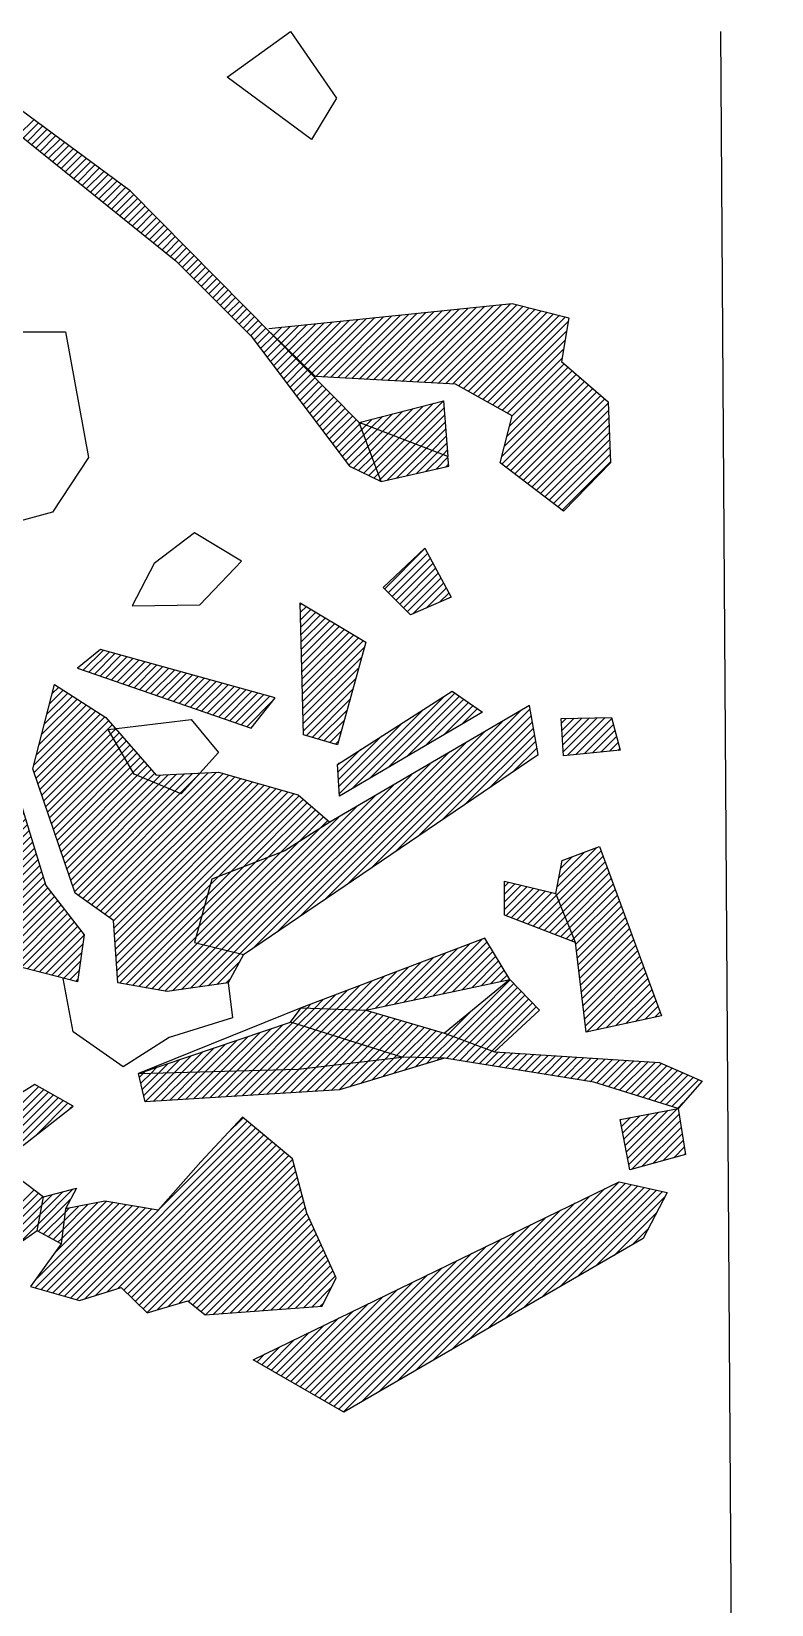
# Model space of a CAD drawing. Header units: metres. Extents: x -3.89 to -2.45, y -19 to -15.4.
# Drawn here: x -2.797 to -2.453, y -16.138 to -15.405 of the extents above; entities that cross this region are included whole.
import ezdxf

# ---------------------------------------------------------------- set-up
doc = ezdxf.new("R2010")
doc.units = ezdxf.units.M
doc.header["$LTSCALE"] = 25
doc.header["$MEASUREMENT"] = 0
doc.linetypes.add('STRICHPUNKTX2', pattern=[2, 1, -0.5, 0, -0.5])
doc.layers.get('0').update_dxf_attribs({"linetype": 'CONTINUOUS'})
for name, color, linetype in [('GRABUNGSGRENZE', 3, 'STRICHPUNKTX2'), ('KNOCHEN', 2, 'CONTINUOUS'), ('KNOCHENSCHRAFF', 2, 'CONTINUOUS'), ('STEINE', 4, 'CONTINUOUS')]:
    doc.layers.add(name, color=color, linetype=linetype)

# ---------------------------------------------------------------- blocks, each defined once
blk = doc.blocks.new('*X4')
at = {"color": 0}
for p, q in [((-287.816, -1598.085), (-279.398, -1589.667)), ((-287.595, -1598.217), (-279.173, -1589.795)), ((-287.373, -1598.349), (-278.948, -1589.924)), ((-287.152, -1598.482), (-278.723, -1590.053)), ((-282.737, -1594.42), (-278.498, -1590.181)), ((-281.141, -1593.177), (-278.273, -1590.31)), ((-279.545, -1591.935), (-278.048, -1590.438)), ((-277.948, -1590.692), (-277.823, -1590.567)), ((-277.926, -1599.509), (-269.693, -1591.276)), ((-277.652, -1599.588), (-269.5, -1591.436)), ((-277.27, -1599.56), (-269.306, -1591.596)), ((-270.673, -1591.902), (-269.887, -1591.116)), ((-276.754, -1599.397), (-269.113, -1591.756)), ((-276.237, -1599.234), (-268.919, -1591.916)), ((-275.721, -1599.071), (-268.725, -1592.076)), ((-275.44, -1599.144), (-268.532, -1592.236)), ((-275.26, -1599.317), (-268.338, -1592.396)), ((-275.079, -1599.49), (-268.145, -1592.556)), ((-274.899, -1599.663), (-267.951, -1592.716)), ((-274.718, -1599.836), (-267.758, -1592.876)), ((-274.538, -1600.009), (-267.574, -1593.046)), ((-274.357, -1600.182), (-267.501, -1593.326)), ((-273.873, -1600.052), (-267.428, -1593.607)), ((-273.37, -1599.903), (-267.355, -1593.888)), ((-282.192, -1597.057), (-279.61, -1594.475)), ((-281.937, -1597.156), (-279.408, -1594.627)), ((-279.42, -1596.053), (-277.801, -1594.433)), ((-279.335, -1595.614), (-278.282, -1594.562)), ((-272.867, -1599.753), (-267.282, -1594.168)), ((-272.426, -1599.665), (-267.209, -1594.449)), ((-261.024, -1602.406), (-253.034, -1594.416)), ((-260.182, -1601.917), (-252.361, -1594.096)), ((-259.34, -1601.429), (-252.073, -1594.162)), ((-258.499, -1600.941), (-251.785, -1594.227)), ((-257.657, -1600.453), (-251.497, -1594.293)), ((-256.815, -1599.964), (-251.209, -1594.359)), ((-255.973, -1599.476), (-250.921, -1594.424)), ((-255.131, -1598.988), (-250.633, -1594.49)), ((-254.29, -1598.5), (-250.345, -1594.555)), ((-281.682, -1597.254), (-279.206, -1594.778)), ((-281.427, -1597.353), (-279.25, -1595.176)), ((-279.598, -1598.706), (-275.957, -1595.065)), ((-279.572, -1599.033), (-275.653, -1595.115)), ((-279.423, -1596.409), (-277.922, -1594.909)), ((-279.298, -1599.113), (-275.349, -1595.164)), ((-279.25, -1595.176), (-278.764, -1594.69)), ((-279.023, -1599.192), (-275.046, -1595.214)), ((-278.749, -1599.271), (-274.742, -1595.264)), ((-278.696, -1597.451), (-276.261, -1595.015)), ((-278.475, -1599.35), (-274.438, -1595.313)), ((-278.332, -1596.732), (-276.67, -1595.07)), ((-278.281, -1596.328), (-277.109, -1595.156)), ((-278.231, -1595.924), (-277.547, -1595.241)), ((-278.201, -1599.43), (-274.134, -1595.363)), ((-278.18, -1595.52), (-277.986, -1595.326)), ((-272.231, -1599.824), (-267.137, -1594.73)), ((-272.035, -1599.982), (-267.064, -1595.01)), ((-271.84, -1600.141), (-266.991, -1595.291)), ((-262.708, -1603.382), (-254.411, -1595.085)), ((-261.866, -1602.894), (-253.722, -1594.75)), ((-253.448, -1598.011), (-250.239, -1594.803)), ((-281.172, -1597.452), (-279.335, -1595.614)), ((-280.382, -1597.015), (-279.42, -1596.053)), ((-279.194, -1596.534), (-278.18, -1595.52)), ((-278.965, -1596.659), (-278.231, -1595.924)), ((-271.64, -1600.294), (-266.917, -1595.571)), ((-271.258, -1600.266), (-266.806, -1595.813)), ((-270.876, -1600.237), (-266.695, -1596.056)), ((-265.203, -1604.817), (-256.475, -1596.089)), ((-264.391, -1604.359), (-255.787, -1595.754)), ((-263.549, -1603.87), (-255.099, -1595.42)), ((-252.606, -1597.523), (-250.629, -1595.546)), ((-278.737, -1596.784), (-278.281, -1596.328)), ((-278.508, -1596.909), (-278.332, -1596.732)), ((-270.494, -1600.209), (-266.584, -1596.299)), ((-270.112, -1600.18), (-266.473, -1596.541)), ((-269.73, -1600.152), (-266.362, -1596.784)), ((-265.651, -1604.558), (-257.852, -1596.759)), ((-265.427, -1604.687), (-257.164, -1596.424)), ((-251.764, -1597.035), (-251.018, -1596.289)), ((-269.348, -1600.123), (-266.251, -1597.026)), ((-268.966, -1600.095), (-266.14, -1597.269)), ((-268.584, -1600.066), (-266.029, -1597.512)), ((-266.099, -1604.298), (-259.228, -1597.428)), ((-265.875, -1604.428), (-258.54, -1597.093)), ((-268.202, -1600.038), (-265.918, -1597.754)), ((-267.82, -1600.009), (-265.808, -1597.997)), ((-267.438, -1599.981), (-265.697, -1598.239)), ((-266.547, -1604.039), (-260.605, -1598.097)), ((-266.323, -1604.169), (-259.917, -1597.763)), ((-267.056, -1599.952), (-265.586, -1598.482)), ((-266.995, -1603.78), (-261.981, -1598.767)), ((-266.771, -1603.91), (-261.293, -1598.432)), ((-266.674, -1599.924), (-265.777, -1599.026)), ((-267.667, -1603.391), (-264.046, -1599.771)), ((-267.443, -1603.521), (-263.358, -1599.436)), ((-267.219, -1603.65), (-262.67, -1599.101)), ((-266.292, -1599.895), (-266.131, -1599.734)), ((-268.115, -1603.132), (-265.423, -1600.44)), ((-267.891, -1603.262), (-264.734, -1600.105)), ((-268.562, -1602.873), (-266.799, -1601.11)), ((-268.338, -1603.003), (-266.111, -1600.775)), ((-269.01, -1602.614), (-268.176, -1601.779)), ((-268.786, -1602.743), (-267.487, -1601.444)), ((-269.234, -1602.484), (-268.864, -1602.114))]:
    blk.add_line(p, q, dxfattribs=at)
blk = doc.blocks.new('*X5')
at = {"color": 0}
for p, q in [((-280.323, -1545.337), (-279.632, -1544.646)), ((-280.127, -1545.495), (-279.428, -1544.796)), ((-279.931, -1545.652), (-279.225, -1544.946)), ((-279.735, -1545.81), (-279.022, -1545.096)), ((-279.539, -1545.967), (-278.818, -1545.246)), ((-279.343, -1546.125), (-278.615, -1545.397)), ((-279.147, -1546.282), (-278.411, -1545.547)), ((-278.951, -1546.44), (-278.208, -1545.697)), ((-278.755, -1546.597), (-278.005, -1545.847)), ((-278.559, -1546.755), (-277.801, -1545.997)), ((-278.363, -1546.913), (-277.598, -1546.148)), ((-278.167, -1547.07), (-277.395, -1546.298)), ((-277.971, -1547.228), (-277.191, -1546.448)), ((-277.775, -1547.385), (-276.988, -1546.598)), ((-277.579, -1547.543), (-276.785, -1546.748)), ((-277.383, -1547.7), (-276.581, -1546.899)), ((-277.187, -1547.858), (-276.378, -1547.049)), ((-276.991, -1548.015), (-276.175, -1547.199)), ((-276.795, -1548.173), (-275.971, -1547.349)), ((-276.599, -1548.33), (-275.768, -1547.499)), ((-276.403, -1548.488), (-275.564, -1547.65)), ((-276.207, -1548.645), (-275.361, -1547.8)), ((-276.011, -1548.803), (-275.158, -1547.95)), ((-275.815, -1548.961), (-274.981, -1548.126)), ((-275.619, -1549.118), (-274.805, -1548.304)), ((-275.423, -1549.276), (-274.629, -1548.482)), ((-275.227, -1549.433), (-274.453, -1548.659)), ((-275.031, -1549.591), (-274.277, -1548.837)), ((-274.835, -1549.748), (-274.101, -1549.015)), ((-274.639, -1549.906), (-273.925, -1549.192)), ((-274.443, -1550.063), (-273.749, -1549.37)), ((-274.247, -1550.221), (-273.573, -1549.548)), ((-274.051, -1550.378), (-273.398, -1549.725)), ((-273.855, -1550.536), (-273.222, -1549.903)), ((-273.659, -1550.694), (-273.046, -1550.081)), ((-273.463, -1550.851), (-272.87, -1550.258)), ((-273.267, -1551.009), (-272.694, -1550.436)), ((-273.071, -1551.166), (-272.518, -1550.614)), ((-272.888, -1551.337), (-272.342, -1550.791)), ((-272.712, -1551.514), (-272.166, -1550.969)), ((-272.535, -1551.691), (-271.99, -1551.146)), ((-272.358, -1551.868), (-271.814, -1551.324)), ((-272.181, -1552.045), (-271.639, -1551.502)), ((-272.005, -1552.221), (-271.463, -1551.679)), ((-271.828, -1552.398), (-271.287, -1551.857)), ((-271.651, -1552.575), (-271.111, -1552.035)), ((-271.474, -1552.752), (-270.935, -1552.212)), ((-271.298, -1552.929), (-270.759, -1552.39)), ((-271.121, -1553.105), (-270.583, -1552.568)), ((-270.944, -1553.282), (-270.407, -1552.745)), ((-270.767, -1553.459), (-270.231, -1552.923)), ((-270.591, -1553.636), (-270.055, -1553.101)), ((-270.414, -1553.813), (-269.88, -1553.278)), ((-270.237, -1553.99), (-269.704, -1553.456)), ((-270.06, -1554.166), (-269.528, -1553.634)), ((-269.884, -1554.343), (-269.352, -1553.811)), ((-269.707, -1554.52), (-269.176, -1553.989)), ((-269.53, -1554.697), (-269, -1554.167)), ((-269.374, -1554.895), (-268.824, -1554.344)), ((-269.222, -1555.096), (-268.648, -1554.522)), ((-269.07, -1555.297), (-268.472, -1554.7)), ((-268.918, -1555.499), (-268.296, -1554.877)), ((-268.766, -1555.7), (-268.121, -1555.055)), ((-268.613, -1555.901), (-267.945, -1555.233)), ((-268.461, -1556.103), (-267.769, -1555.41)), ((-268.309, -1556.304), (-267.593, -1555.588)), ((-268.157, -1556.505), (-267.417, -1555.765)), ((-268.005, -1556.707), (-267.241, -1555.943)), ((-267.852, -1556.908), (-267.065, -1556.121)), ((-267.7, -1557.109), (-266.889, -1556.298)), ((-267.548, -1557.311), (-266.713, -1556.476)), ((-267.396, -1557.512), (-266.537, -1556.654)), ((-267.244, -1557.713), (-266.362, -1556.831)), ((-267.091, -1557.915), (-266.186, -1557.009)), ((-266.939, -1558.116), (-266.01, -1557.187)), ((-266.787, -1558.317), (-265.834, -1557.364)), ((-266.635, -1558.519), (-265.658, -1557.542)), ((-266.482, -1558.72), (-265.482, -1557.72)), ((-266.33, -1558.921), (-265.306, -1557.897)), ((-262.873, -1559.353), (-261.488, -1557.968)), ((-262.617, -1559.451), (-261.01, -1557.844)), ((-262.362, -1559.549), (-260.552, -1557.74)), ((-266.178, -1559.123), (-265.13, -1558.075)), ((-266.026, -1559.324), (-264.954, -1558.253)), ((-265.874, -1559.525), (-264.778, -1558.43)), ((-265.721, -1559.727), (-264.603, -1558.608)), ((-264.446, -1558.805), (-264.407, -1558.766)), ((-264.407, -1558.766), (-264.352, -1558.711)), ((-264.151, -1558.864), (-263.875, -1558.587)), ((-263.896, -1558.962), (-263.398, -1558.464)), ((-263.64, -1559.06), (-262.92, -1558.34)), ((-263.384, -1559.158), (-262.443, -1558.216)), ((-263.129, -1559.255), (-261.965, -1558.092)), ((-262.106, -1559.647), (-260.527, -1558.067)), ((-261.851, -1559.745), (-260.501, -1558.395)), ((-261.595, -1559.843), (-260.475, -1558.723)), ((-265.569, -1559.928), (-264.446, -1558.805)), ((-265.417, -1560.13), (-264.351, -1559.063)), ((-265.265, -1560.331), (-264.255, -1559.321)), ((-264.351, -1559.063), (-264.151, -1558.864)), ((-264.255, -1559.321), (-263.896, -1558.962)), ((-264.16, -1559.58), (-263.64, -1559.06)), ((-264.064, -1559.838), (-263.384, -1559.158)), ((-263.969, -1560.096), (-263.129, -1559.255)), ((-263.873, -1560.354), (-262.873, -1559.353)), ((-263.778, -1560.612), (-262.617, -1559.451)), ((-261.339, -1559.941), (-260.45, -1559.051)), ((-261.084, -1560.039), (-260.424, -1559.379)), ((-265.113, -1560.532), (-264.16, -1559.58)), ((-264.96, -1560.734), (-264.064, -1559.838)), ((-264.74, -1560.867), (-263.969, -1560.096)), ((-263.682, -1560.87), (-262.362, -1559.549)), ((-263.587, -1561.128), (-262.106, -1559.647)), ((-263.491, -1561.386), (-261.851, -1559.745)), ((-263.179, -1561.427), (-261.595, -1559.843)), ((-262.722, -1561.324), (-261.339, -1559.941)), ((-262.266, -1561.221), (-261.084, -1560.039)), ((-261.809, -1561.118), (-260.828, -1560.137)), ((-261.353, -1561.015), (-260.572, -1560.235)), ((-260.828, -1560.137), (-260.398, -1559.707)), ((-260.572, -1560.235), (-260.373, -1560.035)), ((-264.502, -1560.982), (-263.873, -1560.354)), ((-264.263, -1561.097), (-263.778, -1560.612)), ((-264.025, -1561.212), (-263.682, -1560.87)), ((-260.896, -1560.912), (-260.346, -1560.362)), ((-260.439, -1560.809), (-260.31, -1560.68)), ((-263.787, -1561.328), (-263.587, -1561.128)), ((-263.548, -1561.443), (-263.491, -1561.386)), ((-263.289, -1566.486), (-261.411, -1564.608)), ((-263.112, -1566.663), (-261.288, -1564.839)), ((-262.935, -1566.84), (-261.165, -1565.07)), ((-262.758, -1567.017), (-261.042, -1565.3)), ((-262.582, -1567.194), (-260.919, -1565.531)), ((-262.405, -1567.37), (-260.796, -1565.761)), ((-262.228, -1567.547), (-260.673, -1565.992)), ((-261.976, -1567.649), (-260.55, -1566.223)), ((-261.353, -1567.38), (-260.427, -1566.453)), ((-260.731, -1567.11), (-260.304, -1566.684)), ((-267.216, -1567.232), (-267.155, -1567.171)), ((-267.207, -1567.577), (-266.935, -1567.304)), ((-267.199, -1567.922), (-266.714, -1567.437)), ((-267.19, -1568.267), (-266.493, -1567.569)), ((-267.182, -1568.612), (-266.272, -1567.702)), ((-267.173, -1568.957), (-266.051, -1567.834)), ((-267.165, -1569.302), (-265.83, -1567.967)), ((-267.157, -1569.647), (-265.609, -1568.1)), ((-267.148, -1569.992), (-265.388, -1568.232)), ((-267.14, -1570.337), (-265.167, -1568.365)), ((-267.131, -1570.682), (-264.946, -1568.498)), ((-267.123, -1571.028), (-264.725, -1568.63)), ((-267.114, -1571.373), (-264.504, -1568.763)), ((-267.106, -1571.718), (-264.283, -1568.895)), ((-277.33, -1570.275), (-276.407, -1569.352)), ((-277.067, -1570.366), (-276.13, -1569.428)), ((-276.805, -1570.457), (-275.852, -1569.504)), ((-276.542, -1570.547), (-275.575, -1569.581)), ((-276.279, -1570.638), (-275.298, -1569.657)), ((-276.017, -1570.729), (-275.021, -1569.733)), ((-267.097, -1572.063), (-264.231, -1569.197)), ((-267.089, -1572.408), (-264.366, -1569.685)), ((-277.593, -1570.184), (-277.579, -1570.17)), ((-275.754, -1570.82), (-274.743, -1569.809)), ((-275.492, -1570.911), (-274.466, -1569.886)), ((-275.229, -1571.002), (-274.189, -1569.962)), ((-274.966, -1571.093), (-273.912, -1570.038)), ((-274.704, -1571.184), (-273.634, -1570.115)), ((-274.441, -1571.275), (-273.357, -1570.191)), ((-274.178, -1571.366), (-273.08, -1570.267)), ((-273.916, -1571.457), (-272.803, -1570.344)), ((-273.653, -1571.548), (-272.525, -1570.42)), ((-267.08, -1572.753), (-264.502, -1570.174)), ((-278.896, -1571.841), (-278.259, -1571.204)), ((-278.772, -1571.363), (-278.475, -1571.066)), ((-273.39, -1571.638), (-272.248, -1570.496)), ((-273.128, -1571.729), (-271.971, -1570.573)), ((-272.865, -1571.82), (-271.694, -1570.649)), ((-272.602, -1571.911), (-271.416, -1570.725)), ((-272.34, -1572.002), (-271.139, -1570.801)), ((-272.077, -1572.093), (-270.862, -1570.878)), ((-271.815, -1572.184), (-270.585, -1570.954)), ((-271.552, -1572.275), (-270.307, -1571.03)), ((-271.289, -1572.366), (-270.03, -1571.107)), ((-271.027, -1572.457), (-269.753, -1571.183)), ((-267.072, -1573.098), (-264.637, -1570.663)), ((-266.944, -1573.324), (-264.772, -1571.152)), ((-279.517, -1574.229), (-277.18, -1571.893)), ((-279.393, -1573.752), (-277.396, -1571.755)), ((-279.268, -1573.274), (-277.612, -1571.617)), ((-279.144, -1572.796), (-277.828, -1571.479)), ((-279.02, -1572.318), (-278.043, -1571.342)), ((-270.764, -1572.548), (-269.476, -1571.259)), ((-270.501, -1572.639), (-269.198, -1571.336)), ((-270.239, -1572.729), (-268.921, -1571.412)), ((-269.976, -1572.82), (-268.644, -1571.488)), ((-269.713, -1572.911), (-268.494, -1571.692)), ((-266.67, -1573.403), (-264.908, -1571.641)), ((-264.835, -1575.811), (-260.507, -1571.483)), ((-263.978, -1575.308), (-260.016, -1571.346)), ((-263.121, -1574.804), (-259.805, -1571.488)), ((-262.264, -1574.3), (-259.595, -1571.631)), ((-261.407, -1573.797), (-259.384, -1571.774)), ((-260.55, -1573.293), (-259.174, -1571.917)), ((-279.641, -1574.707), (-276.964, -1572.031)), ((-279.62, -1575.04), (-276.749, -1572.168)), ((-279.53, -1575.304), (-276.533, -1572.306)), ((-279.44, -1575.567), (-276.317, -1572.444)), ((-279.35, -1575.83), (-276.142, -1572.623)), ((-266.396, -1573.483), (-265.043, -1572.13)), ((-266.122, -1573.563), (-265.178, -1572.619)), ((-266.081, -1580.946), (-257.774, -1572.639)), ((-265.397, -1576.02), (-261.483, -1572.106)), ((-264.985, -1580.203), (-256.924, -1572.142)), ((-263.889, -1579.461), (-256.509, -1572.081)), ((-262.792, -1578.718), (-256.456, -1572.381)), ((-261.696, -1577.976), (-256.402, -1572.682)), ((-259.693, -1572.79), (-258.963, -1572.06)), ((-258.836, -1572.286), (-258.752, -1572.203)), ((-255.051, -1572.744), (-254.829, -1572.523)), ((-255.031, -1573.078), (-254.468, -1572.515)), ((-255.012, -1573.412), (-254.106, -1572.507)), ((-254.992, -1573.746), (-253.745, -1572.499)), ((-254.972, -1574.08), (-253.384, -1572.492)), ((-254.778, -1574.239), (-253.022, -1572.484)), ((-254.387, -1574.202), (-252.711, -1572.526)), ((-279.26, -1576.094), (-275.978, -1572.812)), ((-279.17, -1576.357), (-275.814, -1573.001)), ((-279.08, -1576.621), (-275.65, -1573.191)), ((-278.99, -1576.884), (-275.485, -1573.38)), ((-267.177, -1581.688), (-258.625, -1573.136)), ((-265.848, -1573.642), (-265.314, -1573.108)), ((-265.443, -1575.358), (-263.436, -1573.351)), ((-265.42, -1575.689), (-262.46, -1572.728)), ((-260.6, -1577.233), (-256.349, -1572.982)), ((-259.504, -1576.49), (-256.296, -1573.282)), ((-253.996, -1574.164), (-252.636, -1572.805)), ((-253.605, -1574.127), (-252.562, -1573.084)), ((-253.214, -1574.089), (-252.488, -1573.363)), ((-278.9, -1577.148), (-275.321, -1573.569)), ((-278.81, -1577.411), (-275.157, -1573.759)), ((-278.72, -1577.675), (-274.993, -1573.948)), ((-278.63, -1577.938), (-274.828, -1574.137)), ((-269.369, -1583.174), (-260.326, -1574.131)), ((-268.273, -1582.431), (-259.476, -1573.634)), ((-265.574, -1573.722), (-265.449, -1573.597)), ((-265.465, -1575.027), (-264.412, -1573.973)), ((-258.408, -1575.748), (-256.243, -1573.582)), ((-257.312, -1575.005), (-256.189, -1573.883)), ((-252.823, -1574.052), (-252.413, -1573.642)), ((-252.432, -1574.014), (-252.339, -1573.921)), ((-278.54, -1578.202), (-274.664, -1574.327)), ((-278.449, -1578.465), (-274.5, -1574.516)), ((-278.359, -1578.729), (-274.336, -1574.705)), ((-270.022, -1583.473), (-261.177, -1574.628)), ((-265.488, -1574.696), (-265.388, -1574.596)), ((-256.216, -1574.263), (-256.136, -1574.183)), ((-278.269, -1578.992), (-274.172, -1574.894)), ((-278.179, -1579.256), (-274.007, -1575.084)), ((-278.089, -1579.519), (-273.728, -1575.158)), ((-277.999, -1579.783), (-273.354, -1575.138)), ((-277.909, -1580.046), (-272.981, -1575.118)), ((-277.819, -1580.31), (-272.608, -1575.099)), ((-277.729, -1580.573), (-272.235, -1575.079)), ((-277.561, -1580.759), (-271.862, -1575.06)), ((-277.355, -1580.906), (-271.489, -1575.04)), ((-277.149, -1581.054), (-271.116, -1575.021)), ((-276.943, -1581.201), (-270.82, -1575.078)), ((-276.736, -1581.348), (-270.545, -1575.157)), ((-276.53, -1581.496), (-270.271, -1575.236)), ((-276.324, -1581.643), (-269.996, -1575.315)), ((-276.118, -1581.791), (-269.722, -1575.394)), ((-275.918, -1581.944), (-269.447, -1575.473)), ((-275.895, -1582.275), (-269.173, -1575.552)), ((-270.306, -1583.403), (-262.028, -1575.125)), ((-275.872, -1582.605), (-268.898, -1575.632)), ((-275.849, -1582.936), (-268.624, -1575.711)), ((-275.826, -1583.266), (-268.349, -1575.79)), ((-275.803, -1583.597), (-268.075, -1575.869)), ((-275.78, -1583.927), (-267.8, -1575.948)), ((-275.756, -1584.257), (-267.526, -1576.027)), ((-271.023, -1579.877), (-267.273, -1576.128)), ((-270.874, -1583.264), (-263.729, -1576.119)), ((-270.59, -1583.334), (-262.879, -1575.622)), ((-270.445, -1579.654), (-267.083, -1576.291)), ((-271.158, -1583.195), (-264.58, -1576.617)), ((-269.868, -1579.43), (-266.893, -1576.455)), ((-269.29, -1579.206), (-266.703, -1576.619)), ((-268.713, -1578.982), (-266.514, -1576.783)), ((-268.135, -1578.758), (-266.324, -1576.946)), ((-271.726, -1583.056), (-266.34, -1577.67)), ((-271.442, -1583.125), (-265.431, -1577.114)), ((-267.306, -1578.282), (-266.134, -1577.11)), ((-266.34, -1577.67), (-265.944, -1577.274)), ((-272.01, -1582.986), (-267.306, -1578.282)), ((-255.262, -1580.38), (-253.408, -1578.526)), ((-272.09, -1582.712), (-268.135, -1578.758)), ((-271.955, -1582.224), (-268.713, -1578.982)), ((-271.82, -1581.735), (-269.29, -1579.206)), ((-255.284, -1580.755), (-253.21, -1578.682)), ((-255.183, -1581.008), (-253.115, -1578.94)), ((-255.174, -1579.938), (-253.98, -1578.745)), ((-255.085, -1579.496), (-254.552, -1578.963)), ((-255.082, -1581.26), (-253.02, -1579.199)), ((-271.685, -1581.247), (-269.868, -1579.43)), ((-271.55, -1580.758), (-270.445, -1579.654)), ((-271.415, -1580.27), (-271.023, -1579.877)), ((-254.981, -1581.513), (-252.925, -1579.457)), ((-254.88, -1581.766), (-252.83, -1579.716)), ((-254.779, -1582.018), (-252.735, -1579.974)), ((-275.733, -1584.588), (-271.415, -1580.27)), ((-257.71, -1580.353), (-257.509, -1580.153)), ((-257.71, -1580.707), (-257.223, -1580.22)), ((-257.71, -1581.06), (-256.936, -1580.287)), ((-257.71, -1581.414), (-256.65, -1580.354)), ((-257.649, -1581.706), (-256.364, -1580.421)), ((-257.393, -1581.804), (-256.077, -1580.488)), ((-257.138, -1581.903), (-255.791, -1580.555)), ((-256.883, -1582.001), (-255.504, -1580.622)), ((-254.678, -1582.271), (-252.64, -1580.233)), ((-254.577, -1582.523), (-252.545, -1580.491)), ((-275.638, -1584.846), (-271.55, -1580.758)), ((-275.337, -1584.899), (-271.685, -1581.247)), ((-256.627, -1582.099), (-255.284, -1580.755)), ((-256.372, -1582.197), (-255.183, -1581.008)), ((-256.117, -1582.296), (-255.082, -1581.26)), ((-254.476, -1582.776), (-252.45, -1580.75)), ((-254.393, -1583.047), (-252.355, -1581.009)), ((-254.355, -1583.362), (-252.26, -1581.267)), ((-275.037, -1584.953), (-271.82, -1581.735)), ((-255.862, -1582.394), (-254.981, -1581.513)), ((-255.606, -1582.492), (-254.88, -1581.766)), ((-255.351, -1582.59), (-254.779, -1582.018)), ((-254.316, -1583.677), (-252.165, -1581.526)), ((-254.278, -1583.992), (-252.07, -1581.784)), ((-254.24, -1584.308), (-251.975, -1582.043)), ((-274.737, -1585.006), (-271.955, -1582.224)), ((-274.437, -1585.06), (-272.09, -1582.712)), ((-261.478, -1585.535), (-258.734, -1582.791)), ((-261.029, -1585.44), (-258.518, -1582.929)), ((-255.096, -1582.689), (-254.678, -1582.271)), ((-254.84, -1582.787), (-254.577, -1582.523)), ((-254.585, -1582.885), (-254.476, -1582.776)), ((-254.201, -1584.623), (-251.88, -1582.301)), ((-254.163, -1584.938), (-251.785, -1582.56)), ((-254.125, -1585.253), (-251.69, -1582.818)), ((-274.137, -1585.113), (-272.01, -1582.986)), ((-273.837, -1585.166), (-271.726, -1583.056)), ((-273.537, -1585.22), (-271.442, -1583.125)), ((-273.165, -1585.202), (-271.158, -1583.195)), ((-272.753, -1585.143), (-270.874, -1583.264)), ((-272.34, -1585.084), (-270.59, -1583.334)), ((-271.928, -1585.025), (-270.306, -1583.403)), ((-271.516, -1584.967), (-270.022, -1583.473)), ((-263.272, -1585.916), (-261.017, -1583.661)), ((-262.824, -1585.82), (-260.447, -1583.443)), ((-262.375, -1585.725), (-259.876, -1583.226)), ((-261.926, -1585.63), (-259.305, -1583.009)), ((-260.581, -1585.345), (-258.385, -1583.149)), ((-260.132, -1585.25), (-258.251, -1583.369)), ((-259.683, -1585.155), (-258.118, -1583.59)), ((-254.086, -1585.568), (-251.595, -1583.077)), ((-254.048, -1585.884), (-251.5, -1583.335)), ((-254.01, -1586.199), (-251.405, -1583.594)), ((-271.103, -1584.908), (-270.054, -1583.859)), ((-264.512, -1586.094), (-262.73, -1584.313)), ((-264.17, -1586.106), (-262.159, -1584.095)), ((-263.721, -1586.011), (-261.588, -1583.878)), ((-259.235, -1585.06), (-257.985, -1583.81)), ((-258.786, -1584.965), (-257.852, -1584.03)), ((-258.338, -1584.87), (-257.718, -1584.251)), ((-253.971, -1586.514), (-251.31, -1583.852)), ((-253.933, -1586.829), (-251.215, -1584.111)), ((-253.87, -1587.12), (-251.12, -1584.37)), ((-270.691, -1584.849), (-270.467, -1584.625)), ((-265.537, -1586.059), (-264.443, -1584.965)), ((-265.195, -1586.071), (-263.872, -1584.747)), ((-264.854, -1586.083), (-263.301, -1584.53)), ((-260.09, -1587.33), (-257.45, -1584.69)), ((-259.832, -1587.425), (-257.277, -1584.87)), ((-259.574, -1587.521), (-257.103, -1585.05)), ((-257.889, -1584.775), (-257.585, -1584.471)), ((-253.418, -1587.021), (-251.025, -1584.628)), ((-252.966, -1586.923), (-250.93, -1584.887)), ((-266.905, -1586.013), (-266.726, -1585.834)), ((-266.563, -1586.024), (-266.155, -1585.617)), ((-266.221, -1586.036), (-265.585, -1585.399)), ((-265.879, -1586.048), (-265.014, -1585.182)), ((-259.316, -1587.616), (-256.93, -1585.23)), ((-259.058, -1587.711), (-256.756, -1585.41)), ((-258.8, -1587.807), (-256.583, -1585.59)), ((-258.542, -1587.902), (-256.409, -1585.77)), ((-252.515, -1586.825), (-250.835, -1585.145)), ((-252.063, -1586.727), (-250.74, -1585.404)), ((-251.612, -1586.629), (-250.645, -1585.662)), ((-267.586, -1586.694), (-266.905, -1586.013)), ((-267.317, -1586.779), (-266.563, -1586.024)), ((-267.048, -1586.863), (-266.221, -1586.036)), ((-266.779, -1586.948), (-265.879, -1586.048)), ((-266.51, -1587.032), (-265.537, -1586.059)), ((-266.241, -1587.117), (-265.195, -1586.071)), ((-265.972, -1587.201), (-264.854, -1586.083)), ((-265.703, -1587.285), (-264.512, -1586.094)), ((-265.434, -1587.37), (-264.17, -1586.106)), ((-265.165, -1587.454), (-263.896, -1586.186)), ((-264.896, -1587.539), (-263.623, -1586.266)), ((-264.627, -1587.623), (-263.349, -1586.346)), ((-264.358, -1587.708), (-263.075, -1586.426)), ((-264.088, -1587.792), (-262.802, -1586.506)), ((-263.819, -1587.877), (-262.528, -1586.585)), ((-260.348, -1587.234), (-259.312, -1586.198)), ((-258.284, -1587.998), (-256.236, -1585.95)), ((-251.16, -1586.531), (-250.55, -1585.921)), ((-250.708, -1586.433), (-250.455, -1586.179)), ((-271.265, -1588.959), (-269.63, -1587.323)), ((-270.902, -1588.949), (-269.096, -1587.143)), ((-270.539, -1588.939), (-268.562, -1586.963)), ((-270.175, -1588.929), (-268.028, -1586.782)), ((-269.812, -1588.919), (-267.586, -1586.694)), ((-269.448, -1588.91), (-267.317, -1586.779)), ((-269.085, -1588.9), (-267.048, -1586.863)), ((-268.721, -1588.89), (-266.779, -1586.948)), ((-268.358, -1588.88), (-266.51, -1587.032)), ((-267.995, -1588.87), (-266.241, -1587.117)), ((-267.631, -1588.86), (-265.972, -1587.201)), ((-267.262, -1588.845), (-265.703, -1587.285)), ((-263.55, -1587.961), (-262.254, -1586.665)), ((-263.281, -1588.046), (-261.981, -1586.745)), ((-263.012, -1588.13), (-261.707, -1586.825)), ((-262.743, -1588.215), (-261.433, -1586.905)), ((-262.469, -1588.294), (-261.16, -1586.985)), ((-262.124, -1588.303), (-260.886, -1587.065)), ((-261.779, -1588.312), (-260.612, -1587.145)), ((-261.435, -1588.321), (-260.348, -1587.234)), ((-261.09, -1588.33), (-260.09, -1587.33)), ((-272.719, -1588.998), (-271.766, -1588.045)), ((-272.356, -1588.989), (-271.232, -1587.865)), ((-271.992, -1588.979), (-270.698, -1587.684)), ((-271.629, -1588.969), (-270.164, -1587.504)), ((-266.862, -1588.798), (-265.434, -1587.37)), ((-266.462, -1588.752), (-265.165, -1587.454)), ((-266.063, -1588.706), (-264.896, -1587.539)), ((-265.663, -1588.66), (-264.627, -1587.623)), ((-265.263, -1588.614), (-264.358, -1587.708)), ((-264.863, -1588.567), (-264.088, -1587.792)), ((-264.464, -1588.521), (-263.819, -1587.877)), ((-264.064, -1588.475), (-263.55, -1587.961)), ((-263.664, -1588.429), (-263.281, -1588.046)), ((-260.746, -1588.339), (-259.832, -1587.425)), ((-260.414, -1588.36), (-259.574, -1587.521)), ((-260.109, -1588.409), (-259.316, -1587.616)), ((-259.804, -1588.458), (-259.058, -1587.711)), ((-259.5, -1588.507), (-258.8, -1587.807)), ((-259.195, -1588.556), (-258.542, -1587.902)), ((-258.891, -1588.605), (-258.284, -1587.998)), ((-258.586, -1588.654), (-257.984, -1588.052)), ((-274.173, -1589.038), (-273.902, -1588.767)), ((-273.809, -1589.028), (-273.368, -1588.586)), ((-273.446, -1589.018), (-272.834, -1588.406)), ((-273.083, -1589.008), (-272.3, -1588.225)), ((-268.046, -1589.982), (-266.862, -1588.798)), ((-267.669, -1589.959), (-266.462, -1588.752)), ((-267.292, -1589.936), (-266.063, -1588.706)), ((-266.916, -1589.912), (-265.663, -1588.66)), ((-266.539, -1589.889), (-265.263, -1588.614)), ((-266.162, -1589.866), (-264.863, -1588.567)), ((-265.785, -1589.843), (-264.464, -1588.521)), ((-265.409, -1589.82), (-264.064, -1588.475)), ((-264.908, -1589.672), (-263.664, -1588.429)), ((-264.401, -1589.52), (-263.264, -1588.383)), ((-263.895, -1589.367), (-262.865, -1588.336)), ((-263.389, -1589.214), (-262.469, -1588.294)), ((-263.264, -1588.383), (-263.012, -1588.13)), ((-262.882, -1589.061), (-262.124, -1588.303)), ((-262.865, -1588.336), (-262.743, -1588.215)), ((-262.376, -1588.908), (-261.779, -1588.312)), ((-261.869, -1588.755), (-261.435, -1588.321)), ((-261.363, -1588.602), (-261.09, -1588.33)), ((-260.857, -1588.45), (-260.746, -1588.339)), ((-258.281, -1588.703), (-257.653, -1588.074)), ((-257.977, -1588.752), (-257.321, -1588.096)), ((-257.672, -1588.801), (-256.99, -1588.118)), ((-257.368, -1588.85), (-256.658, -1588.14)), ((-257.063, -1588.899), (-256.327, -1588.162)), ((-256.759, -1588.948), (-255.995, -1588.184)), ((-256.454, -1588.997), (-255.664, -1588.206)), ((-256.149, -1589.046), (-255.332, -1588.229)), ((-255.845, -1589.095), (-255.001, -1588.251)), ((-255.54, -1589.144), (-254.669, -1588.273)), ((-255.236, -1589.193), (-254.338, -1588.295)), ((-254.931, -1589.242), (-254.006, -1588.317)), ((-254.627, -1589.291), (-253.675, -1588.339)), ((-254.322, -1589.34), (-253.343, -1588.361)), ((-254.017, -1589.389), (-253.012, -1588.383)), ((-253.713, -1589.438), (-252.68, -1588.405)), ((-253.424, -1589.502), (-252.349, -1588.427)), ((-253.154, -1589.586), (-252.017, -1588.449)), ((-252.885, -1589.67), (-251.685, -1588.471)), ((-252.615, -1589.754), (-251.354, -1588.493)), ((-252.346, -1589.838), (-251.022, -1588.515)), ((-252.076, -1589.922), (-250.691, -1588.537)), ((-251.807, -1590.006), (-250.393, -1588.592)), ((-251.537, -1590.09), (-250.147, -1588.7)), ((-274.712, -1589.223), (-274.536, -1589.048)), ((-274.645, -1589.51), (-274.173, -1589.038)), ((-274.579, -1589.798), (-273.809, -1589.028)), ((-274.536, -1589.048), (-274.436, -1588.947)), ((-274.513, -1590.085), (-273.446, -1589.018)), ((-274.447, -1590.372), (-273.083, -1589.008)), ((-274.074, -1590.353), (-272.719, -1588.998)), ((-273.697, -1590.33), (-272.356, -1588.989)), ((-273.32, -1590.307), (-271.992, -1588.979)), ((-272.944, -1590.284), (-271.629, -1588.969)), ((-272.567, -1590.26), (-271.265, -1588.959)), ((-272.19, -1590.237), (-270.902, -1588.949)), ((-271.813, -1590.214), (-270.539, -1588.939)), ((-271.437, -1590.191), (-270.175, -1588.929)), ((-271.06, -1590.168), (-269.812, -1588.919)), ((-270.683, -1590.144), (-269.448, -1588.91)), ((-270.306, -1590.121), (-269.085, -1588.9)), ((-269.93, -1590.098), (-268.721, -1588.89)), ((-269.553, -1590.075), (-268.358, -1588.88)), ((-269.176, -1590.052), (-267.995, -1588.87)), ((-268.799, -1590.028), (-267.631, -1588.86)), ((-268.423, -1590.005), (-267.262, -1588.845)), ((-251.268, -1590.174), (-249.9, -1588.807)), ((-250.998, -1590.258), (-249.654, -1588.915)), ((-250.729, -1590.342), (-249.408, -1589.022)), ((-250.459, -1590.427), (-249.162, -1589.129)), ((-250.19, -1590.511), (-248.916, -1589.237)), ((-249.92, -1590.595), (-248.67, -1589.344)), ((-252.142, -1592.109), (-250.973, -1590.941)), ((-252.084, -1592.405), (-250.538, -1590.859)), ((-252.027, -1592.701), (-250.102, -1590.777)), ((-251.969, -1592.997), (-249.667, -1590.695)), ((-251.911, -1593.293), (-249.579, -1590.961)), ((-249.651, -1590.679), (-249.378, -1590.406)), ((-252.316, -1591.222), (-252.28, -1591.187)), ((-252.258, -1591.518), (-251.845, -1591.105)), ((-252.2, -1591.814), (-251.409, -1591.023)), ((-251.775, -1593.51), (-249.529, -1591.264)), ((-251.288, -1593.377), (-249.479, -1591.567)), ((-250.801, -1593.243), (-249.428, -1591.87)), ((-250.314, -1593.109), (-249.378, -1592.173)), ((-249.826, -1592.976), (-249.327, -1592.477)), ((-249.339, -1592.842), (-249.277, -1592.78))]:
    blk.add_line(p, q, dxfattribs=at)
blk = doc.blocks.new('*X6')
at = {"color": 0}
for p, q in [((-282.329, -1559.717), (-282.088, -1559.476)), ((-282.324, -1559.358), (-282.289, -1559.323)), ((-282.349, -1561.151), (-281.284, -1560.086)), ((-282.344, -1560.793), (-281.485, -1559.934)), ((-282.339, -1560.434), (-281.686, -1559.781)), ((-282.334, -1560.076), (-281.887, -1559.628)), ((-282.363, -1562.227), (-280.945, -1560.808)), ((-282.359, -1561.868), (-280.882, -1560.391)), ((-282.354, -1561.51), (-281.083, -1560.239)), ((-282.373, -1562.944), (-280.935, -1561.506)), ((-282.368, -1562.585), (-280.94, -1561.157)), ((-282.383, -1563.661), (-280.925, -1562.203)), ((-282.378, -1563.302), (-280.93, -1561.854)), ((-282.393, -1564.378), (-280.916, -1562.9)), ((-282.388, -1564.019), (-280.921, -1562.552)), ((-282.403, -1565.095), (-280.906, -1563.598)), ((-282.398, -1564.737), (-280.911, -1563.249)), ((-282.413, -1565.812), (-280.896, -1564.295)), ((-282.408, -1565.454), (-280.901, -1563.946)), ((-282.428, -1566.888), (-280.882, -1565.341)), ((-282.423, -1566.529), (-280.887, -1564.992)), ((-282.418, -1566.171), (-280.891, -1564.644)), ((-282.438, -1567.605), (-280.872, -1566.038)), ((-282.433, -1567.246), (-280.877, -1565.69)), ((-282.448, -1568.322), (-280.862, -1566.736)), ((-282.443, -1567.963), (-280.867, -1566.387)), ((-282.458, -1569.039), (-280.852, -1567.433)), ((-282.453, -1568.681), (-280.857, -1567.085)), ((-282.468, -1569.756), (-280.843, -1568.131)), ((-282.463, -1569.398), (-280.848, -1567.782)), ((-282.481, -1570.476), (-280.833, -1568.828)), ((-282.473, -1570.115), (-280.838, -1568.479)), ((-282.551, -1571.254), (-280.823, -1569.525)), ((-282.516, -1570.865), (-280.828, -1569.177)), ((-282.622, -1572.031), (-280.813, -1570.223)), ((-282.586, -1571.642), (-280.818, -1569.874)), ((-282.692, -1572.808), (-280.804, -1570.92)), ((-282.657, -1572.419), (-280.809, -1570.571)), ((-282.762, -1573.585), (-280.794, -1571.617)), ((-282.727, -1573.197), (-280.799, -1571.269)), ((-282.867, -1574.751), (-280.779, -1572.663)), ((-282.832, -1574.362), (-280.784, -1572.315)), ((-282.797, -1573.974), (-280.789, -1571.966)), ((-282.937, -1575.528), (-280.77, -1573.361)), ((-282.902, -1575.139), (-280.775, -1573.012)), ((-283.007, -1576.305), (-280.76, -1574.058)), ((-282.972, -1575.917), (-280.765, -1573.71)), ((-283.077, -1577.082), (-280.75, -1574.756)), ((-283.042, -1576.694), (-280.755, -1574.407)), ((-283.182, -1578.248), (-280.514, -1575.58)), ((-283.147, -1577.86), (-280.597, -1575.31)), ((-283.112, -1577.471), (-280.68, -1575.039)), ((-283.252, -1579.025), (-280.349, -1576.122)), ((-283.217, -1578.637), (-280.432, -1575.851)), ((-283.647, -1580.48), (-280.101, -1576.935)), ((-283.322, -1579.803), (-280.184, -1576.664)), ((-283.287, -1579.414), (-280.266, -1576.393)), ((-284.703, -1582.244), (-279.936, -1577.476)), ((-284.601, -1582.495), (-279.853, -1577.747)), ((-284.473, -1581.66), (-280.018, -1577.206)), ((-284.499, -1582.747), (-279.77, -1578.018)), ((-284.396, -1582.998), (-279.687, -1578.289)), ((-284.294, -1583.249), (-279.605, -1578.56)), ((-284.191, -1583.5), (-279.522, -1578.831)), ((-284.089, -1583.751), (-279.439, -1579.102)), ((-283.986, -1584.002), (-279.357, -1579.372)), ((-283.884, -1584.253), (-279.274, -1579.643)), ((-283.782, -1584.504), (-279.191, -1579.914)), ((-283.297, -1584.373), (-279.109, -1580.185)), ((-282.661, -1584.091), (-278.986, -1580.416)), ((-282.164, -1583.948), (-278.831, -1580.615)), ((-281.779, -1583.916), (-278.676, -1580.813)), ((-281.393, -1583.884), (-278.522, -1581.012)), ((-281.048, -1583.893), (-278.367, -1581.211)), ((-280.767, -1583.965), (-278.212, -1581.41)), ((-280.486, -1584.037), (-278.058, -1581.609)), ((-280.205, -1584.11), (-277.903, -1581.808)), ((-279.924, -1584.182), (-277.748, -1582.007)), ((-279.642, -1584.254), (-277.594, -1582.206)), ((-279.361, -1584.327), (-277.439, -1582.405)), ((-279.08, -1584.399), (-277.295, -1582.615)), ((-278.799, -1584.472), (-277.353, -1583.025)), ((-278.518, -1584.544), (-277.41, -1583.436)), ((-278.236, -1584.616), (-277.468, -1583.847)), ((-277.955, -1584.689), (-277.525, -1584.258)), ((-277.674, -1584.761), (-277.583, -1584.669))]:
    blk.add_line(p, q, dxfattribs=at)
blk = doc.blocks.new('*X7')
at = {"color": 0}
for p, q in [((-264.479, -1556.716), (-261.376, -1553.614)), ((-264.144, -1556.735), (-260.982, -1553.573)), ((-263.808, -1556.753), (-260.588, -1553.533)), ((-263.473, -1556.772), (-260.194, -1553.492)), ((-263.138, -1556.79), (-259.8, -1553.452)), ((-262.803, -1556.808), (-259.406, -1553.411)), ((-262.468, -1556.827), (-259.012, -1553.371)), ((-262.133, -1556.845), (-258.618, -1553.33)), ((-261.798, -1556.864), (-258.223, -1553.29)), ((-261.462, -1556.882), (-257.829, -1553.249)), ((-261.127, -1556.9), (-257.435, -1553.208)), ((-260.792, -1556.919), (-257.128, -1553.255)), ((-260.457, -1556.937), (-256.845, -1553.325)), ((-260.122, -1556.956), (-256.562, -1553.396)), ((-259.853, -1557.041), (-256.279, -1553.467)), ((-259.627, -1557.167), (-255.997, -1553.538)), ((-259.4, -1557.294), (-255.714, -1553.608)), ((-268.464, -1554.692), (-268.076, -1554.304)), ((-268.286, -1554.866), (-267.682, -1554.263)), ((-268.107, -1555.041), (-267.288, -1554.222)), ((-267.928, -1555.216), (-266.894, -1554.182)), ((-267.749, -1555.39), (-266.5, -1554.141)), ((-267.57, -1555.565), (-266.106, -1554.101)), ((-267.391, -1555.739), (-265.712, -1554.06)), ((-267.212, -1555.914), (-265.318, -1554.02)), ((-267.033, -1556.089), (-264.923, -1553.979)), ((-266.854, -1556.263), (-264.529, -1553.939)), ((-266.675, -1556.438), (-264.135, -1553.898)), ((-266.49, -1556.606), (-263.741, -1553.857)), ((-266.155, -1556.624), (-263.347, -1553.817)), ((-265.819, -1556.643), (-262.953, -1553.776)), ((-265.484, -1556.661), (-262.559, -1553.736)), ((-265.149, -1556.68), (-262.165, -1553.695)), ((-264.814, -1556.698), (-261.771, -1553.655)), ((-259.173, -1557.421), (-255.431, -1553.679)), ((-258.946, -1557.547), (-255.148, -1553.75)), ((-258.719, -1557.674), (-254.865, -1553.821)), ((-258.492, -1557.801), (-254.735, -1554.044)), ((-258.265, -1557.927), (-254.81, -1554.473)), ((-258.038, -1558.054), (-254.885, -1554.901)), ((-257.811, -1558.18), (-254.961, -1555.33)), ((-257.584, -1558.307), (-255.036, -1555.759)), ((-257.71, -1559.847), (-254.36, -1556.498)), ((-257.588, -1559.372), (-254.55, -1556.334)), ((-257.466, -1558.896), (-254.74, -1556.17)), ((-257.357, -1558.434), (-254.93, -1556.007)), ((-257.836, -1560.68), (-253.98, -1556.825)), ((-257.831, -1560.322), (-254.17, -1556.661)), ((-257.635, -1560.833), (-253.79, -1556.988)), ((-257.434, -1560.986), (-253.6, -1557.152)), ((-257.233, -1561.138), (-253.41, -1557.315)), ((-257.032, -1561.291), (-253.22, -1557.479)), ((-256.831, -1561.443), (-253.03, -1557.643)), ((-256.63, -1561.596), (-252.871, -1557.837)), ((-256.429, -1561.748), (-252.859, -1558.178)), ((-256.228, -1561.901), (-252.847, -1558.519)), ((-256.027, -1562.053), (-252.835, -1558.861)), ((-255.826, -1562.206), (-252.823, -1559.202)), ((-255.625, -1562.359), (-252.81, -1559.544)), ((-255.424, -1562.511), (-252.798, -1559.885)), ((-255.223, -1562.664), (-252.786, -1560.227)), ((-255.022, -1562.816), (-252.774, -1560.568))]:
    blk.add_line(p, q, dxfattribs=at)

msp = doc.modelspace()

# ---------------------------------------------------------------- linework, layer by layer
at = {"layer": 'GRABUNGSGRENZE'}
msp.add_lwpolyline([(-2.45268, -18.99931), (-2.4763, -15.40537)], dxfattribs=at)
at = {"layer": 'KNOCHEN'}
for points in [[(-2.63453, -15.61489), (-2.6447, -15.58742), (-2.75149, -15.47957), (-2.82726, -15.4236), (-2.82065, -15.43937), (-2.73013, -15.51212), (-2.69504, -15.54723), (-2.64928, -15.60776), (-2.63453, -15.61489)], [(-2.68691, -15.54367), (-2.57348, -15.53199), (-2.54703, -15.53861), (-2.5506, -15.55896), (-2.52873, -15.57778), (-2.52772, -15.60626), (-2.5496, -15.62864), (-2.57909, -15.60625), (-2.57349, -15.58438), (-2.59994, -15.56963), (-2.66504, -15.56605), (-2.68589, -15.5457)], [(-2.6447, -15.58742), (-2.60553, -15.57725), (-2.6035, -15.6032), (-2.6447, -15.58742)], [(-2.8095, -15.60468), (-2.80749, -15.74811), (-2.79072, -15.80304), (-2.77292, -15.82594), (-2.77598, -15.84781), (-2.81158, -15.83864), (-2.82379, -15.83966), (-2.83752, -15.84576), (-2.84769, -15.82083), (-2.83345, -15.80049), (-2.82478, -15.70436), (-2.82323, -15.59297), (-2.80848, -15.60417)], [(-2.63453, -15.61489), (-2.603, -15.60777)], [(-2.603, -15.60777), (-2.6035, -15.6032)], [(-2.63353, -15.66422), (-2.61419, -15.64592), (-2.60199, -15.66881), (-2.62081, -15.67694), (-2.63353, -15.66422)], [(-2.67067, -15.73288), (-2.67218, -15.67134), (-2.64167, -15.68965), (-2.6549, -15.73746), (-2.67067, -15.73288)], [(-2.77595, -15.70183), (-2.69508, -15.72982), (-2.68389, -15.71558), (-2.76527, -15.69319), (-2.77595, -15.70183)], [(-2.77699, -15.80661), (-2.79681, -15.74862), (-2.78663, -15.70946), (-2.76273, -15.72472), (-2.73934, -15.75168), (-2.71035, -15.75016), (-2.67322, -15.76085), (-2.65847, -15.77357), (-2.67933, -15.78679), (-2.71341, -15.80001), (-2.72155, -15.82951), (-2.69867, -15.83511), (-2.70579, -15.84833), (-2.73427, -15.85239), (-2.75716, -15.84832), (-2.75919, -15.81933), (-2.77699, -15.80661)], [(-2.69867, -15.83511), (-2.56132, -15.74206), (-2.56538, -15.71917), (-2.65847, -15.77357)], [(-2.65389, -15.76137), (-2.65491, -15.74662), (-2.60149, -15.71255), (-2.58725, -15.72222), (-2.65389, -15.76137)], [(-2.54962, -15.74257), (-2.55063, -15.72528), (-2.52724, -15.72477), (-2.52317, -15.74003), (-2.54962, -15.74257)], [(-2.53897, -15.87125), (-2.54404, -15.82955), (-2.55319, -15.80666), (-2.55014, -15.7914), (-2.53284, -15.78479), (-2.50387, -15.86363), (-2.53897, -15.87125)], [(-2.54404, -15.82955), (-2.5771, -15.81682), (-2.5771, -15.80106), (-2.55319, -15.80666)], [(-2.64171, -15.86106), (-2.57457, -15.84683), (-2.58626, -15.8275), (-2.67172, -15.86004), (-2.74751, -15.89054)], [(-2.70579, -15.84833), (-2.70376, -15.86461), (-2.73326, -15.87375), (-2.75463, -15.88748), (-2.77802, -15.8712), (-2.78259, -15.84628)], [(-2.58169, -15.8804), (-2.56084, -15.86108), (-2.57457, -15.84683), (-2.60509, -15.87175)], [(-2.49625, -15.90687), (-2.53541, -15.89465), (-2.60509, -15.88345), (-2.62493, -15.88293), (-2.6768, -15.86665), (-2.67172, -15.86004), (-2.64171, -15.86106), (-2.60509, -15.87175), (-2.58169, -15.8804), (-2.50489, -15.8855), (-2.48506, -15.89415), (-2.49625, -15.90687)], [(-2.74751, -15.89054), (-2.6768, -15.86665)], [(-2.60509, -15.88345), (-2.65392, -15.89819), (-2.74446, -15.90376), (-2.74751, -15.89054), (-2.67325, -15.88852), (-2.62493, -15.88293)], [(-2.79583, -15.89561), (-2.8935, -15.95663), (-2.91537, -15.95866), (-2.85994, -15.99173), (-2.84213, -15.9719), (-2.83093, -15.94698), (-2.77803, -15.90579), (-2.79583, -15.89561)], [(-2.51864, -15.93535), (-2.52321, -15.91195), (-2.49625, -15.90687), (-2.4927, -15.92823), (-2.51864, -15.93535)], [(-2.78364, -15.96987), (-2.79788, -15.98971), (-2.775, -15.99632), (-2.75567, -15.99022), (-2.74346, -16.00193), (-2.72464, -15.99634), (-2.71651, -16.00295), (-2.66208, -15.99889), (-2.65547, -15.98567), (-2.66919, -15.95566), (-2.6758, -15.93022), (-2.69919, -15.91089), (-2.71852, -15.93174), (-2.73837, -15.95412), (-2.76329, -15.95004), (-2.7816, -15.9536), (-2.78364, -15.96987)], [(-2.79483, -15.96377), (-2.8106, -15.97495), (-2.82636, -15.96885), (-2.83195, -15.96122), (-2.81618, -15.94596), (-2.80804, -15.93579), (-2.79177, -15.948)], [(-2.78364, -15.96987), (-2.79483, -15.96377), (-2.79177, -15.948), (-2.77651, -15.94394), (-2.7816, -15.9536)], [(-2.52372, -15.94094), (-2.50135, -15.94603), (-2.51254, -15.96739), (-2.65192, -16.04823), (-2.69413, -16.02381), (-2.52372, -15.94094)]]:
    msp.add_lwpolyline(points, dxfattribs=at)
at = {"layer": 'STEINE'}
for points in [[(-2.70621, -15.42668), (-2.6767, -15.40532), (-2.65535, -15.43636), (-2.66705, -15.45568), (-2.70621, -15.42668)], [(-2.83951, -15.64332), (-2.8568, -15.61433), (-2.85323, -15.5655), (-2.81203, -15.54517), (-2.78151, -15.54517), (-2.77084, -15.60367), (-2.78763, -15.62909), (-2.83951, -15.64332)], [(-2.75051, -15.67284), (-2.71898, -15.67234), (-2.69964, -15.652), (-2.72151, -15.63877), (-2.74033, -15.65301), (-2.75051, -15.67284)], [(-2.72306, -15.72575), (-2.71035, -15.74101), (-2.72764, -15.76033), (-2.74951, -15.75117), (-2.76171, -15.73032), (-2.72306, -15.72575)]]:
    msp.add_lwpolyline(points, dxfattribs=at)

# ---------------------------------------------------------------- block references
at = {"layer": 'KNOCHENSCHRAFF', "xscale": 0.01, "yscale": 0.01, "zscale": 0.01}
for name in ['*X4', '*X5', '*X7', '*X6']:
    msp.add_blockref(name, (0, 0), dxfattribs=at)

doc.saveas('drawing.dxf')
